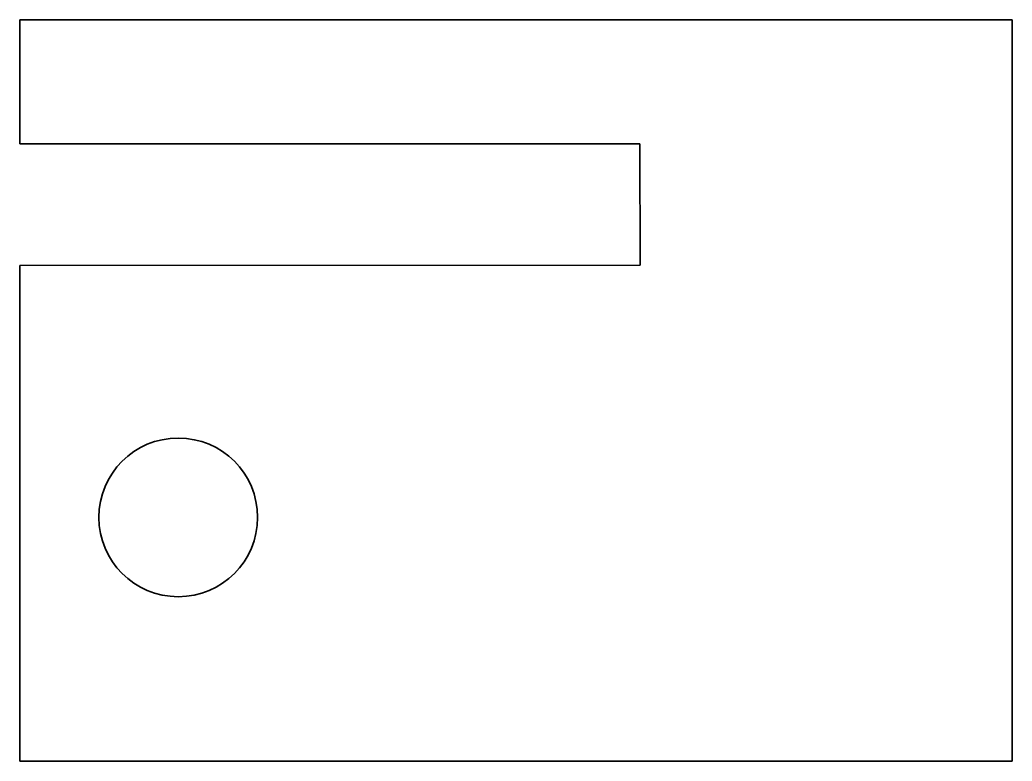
# Model space of a CAD drawing. Extents: x 400.5 to 440.5, y 282 to 312.
import ezdxf

# ---------------------------------------------------------------- set-up
doc = ezdxf.new("R2010")
doc.units = 0

msp = doc.modelspace()

# ---------------------------------------------------------------- linework, layer by layer
at = {"color": 7, "lineweight": 35}
for p, q in [((440.497528, 311.953308), (400.497559, 311.946686)), ((440.502472, 282.053284), (440.497528, 311.953308)), ((400.498352, 306.946686), (425.498352, 306.950836)), ((425.499176, 302.050842), (400.499176, 302.046692)), ((400.502472, 282.046722), (440.502472, 282.053284))]:
    msp.add_line(p, q, dxfattribs=at)
at = {"color": 7, "lineweight": 35, "ltscale": 0.125}
msp.add_line((400.497559, 311.946686), (400.498352, 306.946686), dxfattribs=at)
at = {"color": 7, "lineweight": 35, "ltscale": 0.1225}
msp.add_line((425.498352, 306.950836), (425.499176, 302.050842), dxfattribs=at)
at = {"color": 7, "lineweight": 35, "ltscale": 0.499999}
msp.add_line((400.499176, 302.046692), (400.502472, 282.046722), dxfattribs=at)
at = {"color": 7, "lineweight": 35}
msp.add_circle((406.882446, 291.880341), 3.2, dxfattribs=at)

doc.saveas('drawing.dxf')
